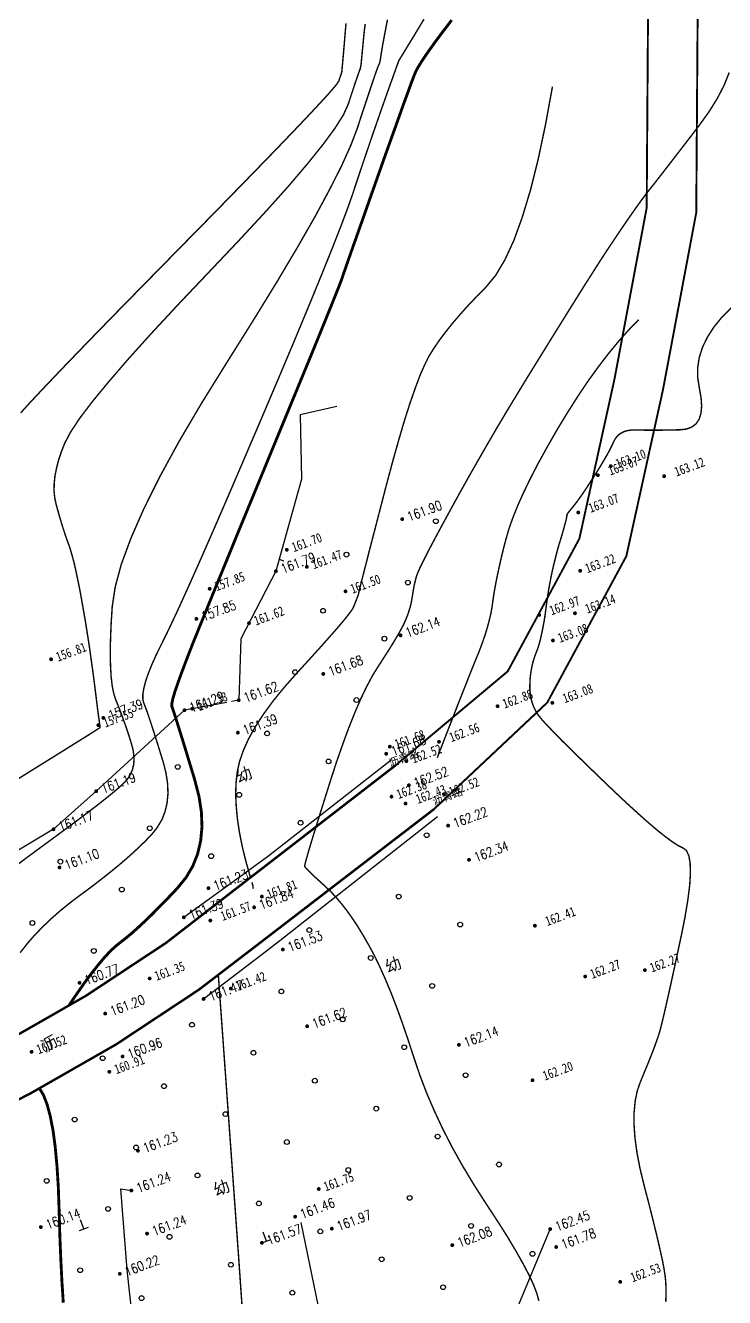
# Model space of a CAD drawing. Header units: millimetres. Extents: x -1471591 to 944464, y -468930 to 547002.
# Drawn here: x 531241 to 604499, y 183835 to 317250 of the extents above; entities that cross this region are included whole.
import ezdxf
from ezdxf.enums import TextEntityAlignment as Align

# ---------------------------------------------------------------- set-up
doc = ezdxf.new("R2010")
doc.units = ezdxf.units.MM
doc.header["$LTSCALE"] = 10
doc.linetypes.add('X3', pattern=[5, 4, -1])
for name, color, linetype in [('DGX', 252, 'Continuous'), ('DLDW', 8, 'Continuous'), ('DLSS', 252, 'Continuous'), ('DMTZ', 252, 'Continuous'), ('GCD', 252, 'Continuous'), ('ZBTZ', 252, 'Continuous')]:
    doc.layers.add(name, color=color, linetype=linetype)
doc.styles.get("Standard").update_dxf_attribs({"font": 'simplex.shx', "width": 0.8, "bigfont": 'hztxt.shx'})
doc.styles.add('宋体', font='', dxfattribs={"height": 1.25, "bigfont": 'hztxt.shx'})
doc.styles.get('宋体').set_extended_font_data('SimSun')
doc.linetypes.add('X33', pattern='A,2,[150,symbolx.shx,S=1,R=0,X=0,Y=1],1e-11', length=2)
doc.linetypes.add('X34', pattern='A,2,[150,symbolx.shx,S=1,R=0,X=0,Y=0],1e-11', length=2)

# ---------------------------------------------------------------- blocks, each defined once
blk = doc.blocks.new('gc170')
at = {"linetype": 'Continuous'}
blk.add_circle((0, 0), 0.5, dxfattribs=at)
blk = doc.blocks.new('GC244')
for p, q in [((0, 0), (2, 0)), ((1, 0), (1, 2))]:
    blk.add_line(p, q)
blk = doc.blocks.new('GC200')
at = {"layer": 'GCD', "const_width": 0.2, "flags": 128}
blk.add_lwpolyline([(-0.1, 0, 1), (0.1, 0, 1)], format="xyb", close=True, dxfattribs=at)
blk = doc.blocks.new('地形')
at = {"color": 0, "linetype": 'Continuous', "const_width": 0.15, "flags": 128}
blk.add_lwpolyline([(157.53, 159.47), (160.18, 160.01), (162.43, 160.46), (164.28, 160.84), (165.72, 161.13), (166.75, 161.34), (167.38, 161.48), (167.6, 161.53), (167.62, 161.54), (167.64, 161.55), (167.66, 161.57), (167.67, 161.59), (167.68, 161.61), (167.69, 161.64), (167.69, 161.66), (167.7, 161.69), (167.72, 161.79), (167.77, 162.01), (167.85, 162.37), (167.96, 162.85), (168.1, 163.47), (168.28, 164.22), (168.49, 165.09), (168.73, 166.1), (168.98, 167.17), (169.22, 168.25), (169.46, 169.32), (169.69, 170.39), (169.91, 171.47), (170.13, 172.54), (170.33, 173.62), (170.53, 174.69), (170.72, 175.73), (170.87, 176.68), (171.01, 177.56), (171.12, 178.35), (171.2, 179.06), (171.26, 179.68), (171.3, 180.23), (171.31, 180.7), (171.31, 181.14), (171.32, 181.61), (171.34, 182.11), (171.36, 182.64), (171.4, 183.2), (171.44, 183.8), (171.49, 184.42), (171.55, 185.08), (171.65, 185.76), (171.83, 186.44), (172.1, 187.14), (172.45, 187.86), (172.89, 188.58), (173.4, 189.31), (174, 190.06), (174.69, 190.82), (175.64, 191.66), (177.04, 192.68), (178.91, 193.86), (181.23, 195.2), (184, 196.72), (187.23, 198.4), (190.92, 200.25), (195.06, 202.27), (199.19, 204.29), (202.85, 206.13), (206.04, 207.8), (208.75, 209.31), (210.99, 210.64), (212.76, 211.8), (214.06, 212.79), (214.89, 213.62), (215.44, 214.31), (215.93, 214.91), (216.34, 215.43), (216.69, 215.85), (216.97, 216.19), (217.18, 216.44), (217.32, 216.61), (217.39, 216.68), (217.44, 216.74), (217.51, 216.87), (217.62, 217.05), (217.75, 217.3), (217.9, 217.61), (218.08, 217.98), (218.29, 218.41), (218.53, 218.9), (218.78, 219.42), (219.03, 219.93), (219.28, 220.43), (219.54, 220.91)], dxfattribs=at)
at = {"layer": 'DGX', "color": 252, "linetype": 'Continuous', "flags": 128}
for points, const_width in [([(171.44, 195.37), (172.81, 196.08), (174.78, 197.05), (177.33, 198.29), (180.47, 199.79), (184.21, 201.56), (188.53, 203.58), (193.45, 205.88), (198.34, 208.16), (202.6, 210.17), (206.23, 211.89), (209.22, 213.33), (211.58, 214.49), (213.3, 215.36), (214.39, 215.96), (214.85, 216.27), (214.98, 216.44), (215.09, 216.58), (215.19, 216.7), (215.27, 216.8), (215.34, 216.88), (215.39, 216.94), (215.42, 216.98), (215.44, 217), (215.48, 217.07), (215.57, 217.25), (215.71, 217.55), (215.91, 217.96), (216.17, 218.5), (216.48, 219.15), (216.84, 219.91), (217.26, 220.8), (217.68, 221.69)], 0.15), ([(153.72, 150.87), (155.59, 151.43), (157.67, 152.02), (159.74, 152.61), (161.6, 153.14), (163.24, 153.62), (164.66, 154.06), (165.87, 154.45), (166.86, 154.79), (167.63, 155.08), (168.19, 155.33), (168.61, 155.58), (168.98, 155.88), (169.3, 156.23), (169.57, 156.63), (169.79, 157.09), (169.96, 157.6), (170.08, 158.16), (170.14, 158.77), (170.18, 159.41), (170.21, 160.04), (170.23, 160.66), (170.24, 161.28), (170.25, 161.9), (170.25, 162.5), (170.24, 163.1), (170.22, 163.7), (170.25, 164.36), (170.38, 165.17), (170.61, 166.12), (170.95, 167.21), (171.38, 168.44), (171.92, 169.81), (172.56, 171.33), (173.3, 172.98), (174.32, 174.81), (175.76, 176.82), (177.65, 179.01), (179.97, 181.4), (182.73, 183.98), (185.92, 186.74), (189.56, 189.69), (193.63, 192.83), (197.71, 195.95), (201.39, 198.82), (204.66, 201.45), (207.53, 203.83), (209.98, 205.98), (212.04, 207.88), (213.68, 209.54), (214.93, 210.96), (215.9, 212.18), (216.76, 213.24), (217.49, 214.15), (218.1, 214.9), (218.59, 215.5), (218.96, 215.94), (219.21, 216.23), (219.33, 216.36), (219.4, 216.42), (219.46, 216.49), (219.52, 216.56), (219.58, 216.63), (219.63, 216.72), (219.69, 216.8), (219.74, 216.9), (219.79, 217), (219.87, 217.15), (220, 217.38), (220.18, 217.69), (220.41, 218.09), (220.7, 218.57), (221.04, 219.14), (221.43, 219.78), (221.88, 220.52)], 0.15), ([(225.49, 219.23), (224.45, 218.41), (223.57, 217.71), (222.84, 217.14), (222.27, 216.69), (221.86, 216.37), (221.6, 216.17), (221.5, 216.09), (221.43, 216.01), (221.27, 215.82), (221.01, 215.52), (220.66, 215.1), (220.21, 214.57), (219.66, 213.92), (219.02, 213.16), (218.28, 212.28), (217.5, 211.34), (216.72, 210.4), (215.94, 209.46), (215.17, 208.51), (214.39, 207.56), (213.62, 206.61), (212.85, 205.66), (212.08, 204.7), (211.14, 203.57), (209.86, 202.1), (208.23, 200.28), (206.26, 198.12), (203.95, 195.62), (201.29, 192.77), (198.29, 189.59), (194.94, 186.06), (191.57, 182.53), (188.53, 179.35), (185.79, 176.51), (183.37, 174.02), (181.26, 171.88), (179.47, 170.09), (177.99, 168.65), (176.83, 167.55), (175.88, 166.66), (175.07, 165.84), (174.38, 165.08), (173.82, 164.4), (173.39, 163.78), (173.08, 163.24), (172.9, 162.76), (172.85, 162.35), (172.86, 161.92), (172.86, 161.38), (172.84, 160.73), (172.81, 159.97), (172.77, 159.11), (172.72, 158.13), (172.66, 157.05), (172.59, 155.85), (172.46, 154.66), (172.23, 153.56), (171.9, 152.57), (171.47, 151.68), (170.94, 150.89), (170.32, 150.2), (169.59, 149.62), (168.77, 149.13), (167.86, 148.7), (166.89, 148.28), (165.86, 147.86), (164.76, 147.45), (163.6, 147.05), (162.37, 146.65), (161.08, 146.25), (159.72, 145.86), (158.36, 145.46), (157.07, 145.03), (155.84, 144.56), (154.67, 144.06), (153.56, 143.53), (152.52, 142.96), (151.54, 142.36)], 0.15), ([(228.17, 218.12), (226.93, 217.34), (225.84, 216.64), (224.9, 216.01), (224.12, 215.47), (223.5, 215.01), (223.02, 214.63), (222.7, 214.33), (222.37, 213.97), (221.86, 213.39), (221.19, 212.6), (220.33, 211.6), (219.31, 210.39), (218.11, 208.97), (216.73, 207.34), (215.18, 205.49), (213.64, 203.65), (212.28, 202.02), (211.1, 200.61), (210.1, 199.42), (209.29, 198.45), (208.66, 197.69), (208.21, 197.15), (207.95, 196.82), (207.63, 196.45), (207.01, 195.76), (206.09, 194.75), (204.88, 193.43), (203.37, 191.79), (201.56, 189.83), (199.45, 187.56), (197.04, 184.97), (194.56, 182.3), (192.22, 179.78), (190.02, 177.41), (187.96, 175.19), (186.05, 173.12), (184.27, 171.2), (182.64, 169.43), (181.15, 167.81), (179.81, 166.35), (178.66, 165.06), (177.69, 163.95), (176.89, 163.01), (176.27, 162.25), (175.83, 161.66), (175.57, 161.24), (175.48, 160.99), (175.48, 160.73), (175.46, 160.25), (175.43, 159.56), (175.38, 158.66), (175.32, 157.55), (175.24, 156.22), (175.14, 154.68), (175.03, 152.93), (174.84, 151.15), (174.5, 149.52), (174.01, 148.04), (173.37, 146.72), (172.59, 145.55), (171.66, 144.52), (170.58, 143.65), (169.35, 142.93), (168.1, 142.32), (166.93, 141.77), (165.85, 141.27), (164.86, 140.84), (163.96, 140.47), (163.14, 140.15), (162.41, 139.9), (161.77, 139.7), (161.14, 139.49), (160.42, 139.19), (159.62, 138.79), (158.74, 138.29), (157.78, 137.71), (156.73, 137.03), (155.6, 136.25), (154.39, 135.39)], 0.3), ([(253.48, 202.77), (252.51, 201.71), (251.37, 200.68), (250.06, 199.67), (248.58, 198.68), (247.1, 197.75), (245.78, 196.93), (244.62, 196.21), (243.62, 195.59), (242.78, 195.07), (242.1, 194.65), (241.58, 194.34), (241.23, 194.13), (240.93, 193.95), (240.59, 193.73), (240.2, 193.48), (239.77, 193.19), (239.29, 192.87), (238.77, 192.51), (238.2, 192.12), (237.59, 191.69), (236.94, 191.23), (236.26, 190.74), (235.55, 190.23), (234.8, 189.69), (234.03, 189.12), (233.23, 188.52), (232.4, 187.89), (231.53, 187.24), (230.62, 186.54), (229.63, 185.78), (228.56, 184.96), (227.42, 184.08), (226.2, 183.14), (224.91, 182.14), (223.54, 181.08), (222.1, 179.96), (220.63, 178.8), (219.16, 177.64), (217.7, 176.47), (216.26, 175.29), (214.82, 174.1), (213.39, 172.91), (211.97, 171.71), (210.56, 170.5), (209.23, 169.35), (208.06, 168.33), (207.04, 167.43), (206.18, 166.66), (205.48, 166.01), (204.93, 165.49), (204.54, 165.09), (204.3, 164.82), (204.15, 164.61), (204, 164.39), (203.85, 164.17), (203.7, 163.95), (203.56, 163.71), (203.42, 163.48), (203.28, 163.23), (203.14, 162.98), (203, 162.73), (202.85, 162.48), (202.68, 162.22), (202.5, 161.96), (202.3, 161.7), (202.09, 161.43), (201.86, 161.17), (201.61, 160.9), (201.33, 160.61), (200.96, 160.27), (200.52, 159.89), (200.01, 159.47), (199.42, 159), (198.75, 158.49), (198.01, 157.93), (197.2, 157.33), (196.31, 156.64), (195.36, 155.8), (194.33, 154.82), (193.25, 153.69), (192.09, 152.42), (190.87, 151), (189.58, 149.45), (188.22, 147.74), (186.92, 146.07), (185.79, 144.62), (184.83, 143.38), (184.05, 142.36), (183.44, 141.55), (183, 140.95), (182.73, 140.57), (182.64, 140.4), (182.66, 140.31), (182.72, 140.14), (182.82, 139.9), (182.97, 139.58), (183.15, 139.19), (183.38, 138.73), (183.66, 138.19), (183.97, 137.58), (184.3, 136.9), (184.6, 136.16), (184.89, 135.35), (185.16, 134.48), (185.41, 133.54), (185.64, 132.54), (185.84, 131.48), (186.03, 130.34), (186.2, 129.13), (186.32, 127.81), (186.41, 126.39), (186.47, 124.86), (186.49, 123.23), (186.47, 121.5), (186.42, 119.66), (186.34, 117.72), (186.27, 115.71), (186.28, 113.67), (186.38, 111.59), (186.55, 109.48), (186.8, 107.34), (187.13, 105.17), (187.54, 102.96), (188.02, 100.72), (188.51, 98.56), (188.92, 96.61), (189.24, 94.85), (189.48, 93.3), (189.65, 91.95), (189.73, 90.8), (189.73, 89.86), (189.65, 89.11)], 0.15), ([(176.91, 141.29), (177.05, 142.99), (177.24, 144.6), (177.48, 146.1), (177.78, 147.51), (178.13, 148.81), (178.52, 150.01), (178.97, 151.11), (179.48, 152.12), (180.09, 153.07), (180.86, 154.01), (181.8, 154.96), (182.91, 155.91), (184.18, 156.85), (185.62, 157.8), (187.23, 158.74), (189, 159.68), (190.74, 160.57), (192.27, 161.36), (193.59, 162.06), (194.69, 162.65), (195.58, 163.15), (196.25, 163.56), (196.72, 163.86), (196.96, 164.07), (197.1, 164.22), (197.22, 164.35), (197.33, 164.48), (197.43, 164.59), (197.52, 164.69), (197.6, 164.77), (197.66, 164.85), (197.72, 164.91), (197.77, 164.96), (197.81, 165.02), (197.86, 165.07), (197.9, 165.12), (197.93, 165.17), (197.97, 165.22), (198, 165.27), (198.03, 165.33), (198.15, 165.52), (198.47, 165.98), (198.99, 166.73), (199.71, 167.76), (200.62, 169.07), (201.73, 170.65), (203.04, 172.52), (204.54, 174.66), (206.09, 176.84), (207.52, 178.79), (208.83, 180.54), (210.03, 182.06), (211.12, 183.37), (212.08, 184.47), (212.94, 185.34), (213.67, 186.01), (214.39, 186.56), (215.19, 187.12), (216.08, 187.69), (217.04, 188.27), (218.09, 188.85), (219.21, 189.44), (220.42, 190.03), (221.71, 190.63), (223.1, 191.43), (224.58, 192.62), (226.17, 194.19), (227.85, 196.16), (229.64, 198.51), (231.53, 201.25), (233.52, 204.38), (235.62, 207.89)], 0.15), ([(245.06, 179.61), (243.76, 179.01), (242.61, 178.33), (241.62, 177.59), (240.78, 176.79), (240.09, 175.92), (239.56, 174.98), (239.18, 173.97), (238.96, 172.9), (238.77, 171.88), (238.52, 171.03), (238.19, 170.35), (237.8, 169.84), (237.33, 169.5), (236.79, 169.33), (236.18, 169.33), (235.5, 169.5), (234.8, 169.75), (234.15, 169.98), (233.53, 170.2), (232.96, 170.41), (232.43, 170.61), (231.94, 170.8), (231.49, 170.97), (231.09, 171.13), (230.71, 171.26), (230.35, 171.34), (230.01, 171.37), (229.68, 171.34), (229.37, 171.27), (229.08, 171.14), (228.81, 170.97), (228.56, 170.74), (228.29, 170.47), (227.98, 170.19), (227.64, 169.88), (227.25, 169.55), (226.83, 169.21), (226.37, 168.84), (225.87, 168.45), (225.33, 168.04), (224.78, 167.64), (224.29, 167.27), (223.83, 166.94), (223.41, 166.65), (223.03, 166.39), (222.7, 166.17), (222.4, 165.99), (222.15, 165.84), (221.93, 165.71), (221.74, 165.6), (221.58, 165.51), (221.46, 165.43), (221.36, 165.36), (221.3, 165.3), (221.27, 165.26), (221.26, 165.23), (221.25, 165.17), (221.17, 165.04), (221.03, 164.83), (220.83, 164.54), (220.57, 164.18), (220.25, 163.74), (219.87, 163.23), (219.42, 162.65), (218.95, 162.01), (218.5, 161.36), (218.05, 160.7), (217.61, 160.02), (217.18, 159.32), (216.75, 158.6), (216.34, 157.87), (215.94, 157.13), (215.55, 156.4), (215.18, 155.73), (214.81, 155.12), (214.46, 154.56), (214.13, 154.05), (213.81, 153.6), (213.5, 153.21), (213.21, 152.88), (212.93, 152.56), (212.66, 152.22), (212.41, 151.87), (212.18, 151.5), (211.95, 151.11), (211.74, 150.71), (211.55, 150.29), (211.37, 149.85), (211.21, 149.4), (211.1, 148.96), (211.02, 148.52), (210.98, 148.09), (210.98, 147.67), (211.02, 147.24), (211.09, 146.82), (211.21, 146.41), (211.39, 145.9), (211.68, 145.21), (212.06, 144.33), (212.53, 143.26), (213.11, 142.01), (213.79, 140.56), (214.56, 138.93), (215.43, 137.11), (216.31, 135.3), (217.12, 133.7), (217.86, 132.29), (218.52, 131.09), (219.12, 130.09), (219.63, 129.3), (220.08, 128.7), (220.45, 128.31), (220.69, 127.93), (220.74, 127.34), (220.59, 126.56), (220.26, 125.58), (219.74, 124.41), (219.02, 123.04), (218.12, 121.47), (217.02, 119.7), (215.89, 117.93), (214.88, 116.36), (213.99, 114.98), (213.21, 113.79), (212.56, 112.8), (212.03, 112.01), (211.61, 111.4), (211.32, 111), (211.05, 110.66), (210.73, 110.28), (210.36, 109.84), (209.93, 109.35), (209.45, 108.82), (208.91, 108.23), (208.32, 107.6), (207.68, 106.91), (207.03, 106.13), (206.45, 105.2), (205.93, 104.13), (205.47, 102.92), (205.07, 101.56), (204.73, 100.05), (204.45, 98.41), (204.23, 96.62), (204.05, 94.84), (203.87, 93.22), (203.7, 91.77), (203.54, 90.49), (203.39, 89.37), (203.25, 88.41), (203.11, 87.62), (202.98, 87), (202.84, 86.43), (202.64, 85.81), (202.39, 85.13), (202.09, 84.39)], 0.15), ([(199.65, 146.2), (201, 147.72), (202.24, 149.11), (203.37, 150.38), (204.4, 151.52), (205.33, 152.55), (206.14, 153.45), (206.85, 154.23), (207.46, 154.88), (207.99, 155.47), (208.49, 156.06), (208.96, 156.64), (209.4, 157.22), (209.8, 157.79), (210.18, 158.35), (210.52, 158.91), (210.82, 159.47), (211.13, 160.04), (211.49, 160.66), (211.88, 161.31), (212.31, 162), (212.78, 162.73), (213.29, 163.51), (213.84, 164.32), (214.44, 165.17), (215.11, 166.07), (215.92, 167.03), (216.85, 168.05), (217.91, 169.12), (219.1, 170.25), (220.41, 171.44), (221.86, 172.68), (223.43, 173.99), (225.05, 175.27), (226.64, 176.47), (228.19, 177.59), (229.72, 178.61), (231.21, 179.55), (232.68, 180.4), (234.11, 181.16), (235.51, 181.83)], 0.15), ([(176.73, 140.1), (176.76, 140.12), (176.78, 140.16), (176.8, 140.22), (176.82, 140.29), (176.84, 140.38), (176.85, 140.5), (176.87, 140.62), (176.88, 140.77)], 0.15), ([(170.18, 132.92), (161.7, 104.11), (154.28, 79.13)], 0.15), ([(148.45, 128.34), (148.6, 127.51), (148.61, 126.47), (148.49, 125.21), (148.24, 123.72), (147.85, 122.02), (147.33, 120.1), (146.68, 117.96), (145.89, 115.6), (145.06, 113.18), (144.29, 110.83), (143.57, 108.57), (142.91, 106.39)], 0.3)]:
    blk.add_lwpolyline(points, dxfattribs=dict(at, const_width=const_width))
at = {"layer": 'DLSS', "linetype": 'X3', "lineweight": 20, "const_width": 0.2, "elevation": 297.4, "flags": 128}
for points in [[(274.93, 270.4), (252.53, 224.24), (240.41, 192.52), (230.93, 176.84), (221.64, 162.49), (209.73, 152.09), (195.3, 146.99)], [(279.61, 268.13), (257.31, 222.18), (245.1, 190.23), (235.34, 174.08), (225.61, 159.05), (212.46, 147.57), (197.42, 141.26)]]:
    blk.add_lwpolyline(points, dxfattribs=at)
at = {"layer": 'DLSS', "linetype": 'Continuous', "lineweight": 25, "const_width": 0.25, "elevation": 152.25, "flags": 128}
for points in [[(177, 141.32), (195.3, 146.99)], [(175.5, 134.54), (197.42, 141.26)]]:
    blk.add_lwpolyline(points, dxfattribs=at)
at = {"layer": 'DLSS', "linetype": 'Continuous', "const_width": 0.125, "elevation": 152.25, "flags": 128}
for points in [[(177, 141.32), (195.3, 146.99)], [(175.5, 134.54), (197.42, 141.26)]]:
    blk.add_lwpolyline(points, dxfattribs=at)
at = {"layer": 'DLSS', "linetype": 'Continuous', "lineweight": 25, "const_width": 0.25, "flags": 128}
for points in [[(105.51, 119.5), (110.78, 124.83), (117.38, 129.19), (125.7, 131.79), (137.01, 132.96), (146.58, 134.11), (156.43, 135.72), (166.19, 137.96), (177, 141.32)], [(110.58, 116.1), (114.61, 120.17), (119.98, 123.72), (126.91, 125.89), (137.67, 127), (147.42, 128.17), (157.59, 129.83), (167.74, 132.17), (175.5, 134.54)]]:
    blk.add_lwpolyline(points, dxfattribs=at)
at = {"layer": 'DLSS', "linetype": 'Continuous', "const_width": 0.125, "flags": 128}
for points in [[(105.51, 119.5), (110.78, 124.83), (117.38, 129.19), (125.7, 131.79), (137.01, 132.96), (146.58, 134.11), (156.43, 135.72), (166.19, 137.96), (177, 141.32)], [(110.58, 116.1), (114.61, 120.17), (119.98, 123.72), (126.91, 125.89), (137.67, 127), (147.42, 128.17), (157.59, 129.83), (167.74, 132.17), (175.5, 134.54)]]:
    blk.add_lwpolyline(points, dxfattribs=at)
at = {"layer": 'DMTZ', "linetype": 'Continuous'}
blk.add_line((191.82, 171.12, 152.25), (191.44, 171.45, 152.25), dxfattribs=at)
at = {"layer": 'DMTZ', "linetype": 'X34', "elevation": 152.25, "flags": 128}
for points in [[(202.71, 184.39), (198.81, 184.92), (196.55, 178.54), (190.67, 170.45), (184.75, 165.09), (182.27, 159.14), (181.51, 159.28)], [(181.01, 159.36), (176.59, 160.15), (164.94, 155.43), (159.36, 153.26), (150.79, 151.71), (136, 149.55), (124.34, 146.86), (117.61, 143.18), (111.57, 141.95), (106.46, 140.12), (102.72, 135.58)], [(175.23, 133.33), (177.48, 134.02), (197.5, 140.42)], [(167.85, 131.08), (175.23, 133.33)]]:
    blk.add_lwpolyline(points, dxfattribs=at)
at = {"layer": 'DMTZ', "linetype": 'Continuous', "lineweight": 13, "elevation": 152.25, "flags": 128}
blk.add_lwpolyline([(191.82, 171.12), (191.44, 171.45)], dxfattribs=at)
at = {"layer": 'DMTZ', "linetype": 'X33', "elevation": 152.25, "flags": 128}
for points in [[(177.18, 142.13), (179.51, 142.77), (195.04, 147.7)], [(168.91, 139.83), (177.18, 142.13)]]:
    blk.add_lwpolyline(points, dxfattribs=at)
at = {"layer": 'DMTZ', "linetype": 'X33', "flags": 128}
for points in [[(128.76, 33.08), (125.75, 34.61), (125.99, 36.29), (138.04, 64.85), (145.56, 88.3), (150.4, 107.27), (152.74, 115.49), (153.72, 114.92)], [(161.08, 67.3), (165.91, 84.36), (169.22, 105.53)]]:
    blk.add_lwpolyline(points, dxfattribs=at)
at = {"layer": 'DMTZ', "linetype": 'X34', "flags": 128}
blk.add_lwpolyline([(159.88, 62.97), (165.44, 67.67), (176.17, 77.32), (193.41, 95.75)], dxfattribs=at)
at = {"layer": 'DLDW', "linetype": 'Continuous', "xscale": 0.5, "yscale": 0.5, "zscale": 0.5}
for p in [(147.16, 112.9, 152.25), (164.61, 104.99, 152.25)]:
    blk.add_blockref('GC244', p, dxfattribs=at)
at = {"layer": 'GCD', "linetype": 'Continuous'}
ref = blk.add_blockref('GC200', (192.52, 172.15, 313.95), dxfattribs=at)
ref.add_attrib('height', '161.70', dxfattribs={"linetype": 'Continuous', "height": 1, "style": '宋体', "width": 0.8}).set_placement((193.12, 172.15, 313.95), align=Align.MIDDLE_LEFT)
ref = blk.add_blockref('GC200', (183.52, 171.15, 310.1), dxfattribs=at)
ref.add_attrib('height', '157.85', dxfattribs={"linetype": 'Continuous', "height": 1, "style": '宋体', "width": 0.8}).set_placement((184.12, 171.15, 310.1), align=Align.MIDDLE_LEFT)
at = {"layer": 'GCD'}
ref = blk.add_blockref('GC200', (190.67, 170.45, 314.04), dxfattribs=at)
ref.add_attrib('height', '161.79', dxfattribs={"height": 1, "width": 0.8}).set_placement((191.27, 170.45, 314.04), align=Align.MIDDLE_LEFT)
ref = blk.add_blockref('GC200', (204.98, 170.92, 314.15), dxfattribs=at)
ref.add_attrib('height', '161.90', dxfattribs={"height": 1, "width": 0.8}).set_placement((205.58, 170.92, 314.15), align=Align.MIDDLE_LEFT)
at = {"layer": 'GCD', "linetype": 'Continuous'}
ref = blk.add_blockref('GC200', (165.36, 170.05, 309.06), dxfattribs=at)
ref.add_attrib('height', '156.81', dxfattribs={"linetype": 'Continuous', "height": 1, "style": '宋体', "width": 0.8}).set_placement((165.96, 170.05, 309.06), align=Align.MIDDLE_LEFT)
ref = blk.add_blockref('GC200', (193.86, 169.74, 313.72), dxfattribs=at)
ref.add_attrib('height', '161.47', dxfattribs={"linetype": 'Continuous', "height": 1, "style": '宋体', "width": 0.8}).set_placement((194.46, 169.74, 313.72), align=Align.MIDDLE_LEFT)
at = {"layer": 'GCD'}
ref = blk.add_blockref('GC200', (181.11, 168.68, 310.1), dxfattribs=at)
ref.add_attrib('height', '157.85', dxfattribs={"height": 1, "width": 0.8}).set_placement((181.71, 168.68, 310.1), align=Align.MIDDLE_LEFT)
at = {"layer": 'GCD', "linetype": 'Continuous'}
ref = blk.add_blockref('GC200', (225.8, 168.05, 315.32), dxfattribs=at)
ref.add_attrib('height', '163.07', dxfattribs={"linetype": 'Continuous', "height": 1, "style": '宋体', "width": 0.8}).set_placement((227, 168.05, 315.32), align=Align.MIDDLE_LEFT)
ref = blk.add_blockref('GC200', (227.39, 168.47, 315.35), dxfattribs=at)
ref.add_attrib('height', '163.10', dxfattribs={"linetype": 'Continuous', "height": 1, "style": '宋体', "width": 0.8}).set_placement((227.99, 168.47, 315.35), align=Align.MIDDLE_LEFT)
ref = blk.add_blockref('GC200', (186.11, 166.33, 313.87), dxfattribs=at)
ref.add_attrib('height', '161.62', dxfattribs={"linetype": 'Continuous', "height": 1, "style": '宋体', "width": 0.8}).set_placement((186.71, 166.33, 313.87), align=Align.MIDDLE_LEFT)
ref = blk.add_blockref('GC200', (196.75, 165.91, 313.75), dxfattribs=at)
ref.add_attrib('height', '161.50', dxfattribs={"linetype": 'Continuous', "height": 1, "style": '宋体', "width": 0.8}).set_placement((197.35, 165.91, 313.75), align=Align.MIDDLE_LEFT)
ref = blk.add_blockref('GC200', (222.5, 165.11, 315.32), dxfattribs=at)
ref.add_attrib('height', '163.07', dxfattribs={"linetype": 'Continuous', "height": 1, "style": '宋体', "width": 0.8}).set_placement((223.7, 165.11, 315.32), align=Align.MIDDLE_LEFT)
ref = blk.add_blockref('GC200', (232.26, 165.52, 315.37), dxfattribs=at)
ref.add_attrib('height', '163.12', dxfattribs={"linetype": 'Continuous', "height": 1, "style": '宋体', "width": 0.8}).set_placement((233.46, 165.52, 315.37), align=Align.MIDDLE_LEFT)
at = {"layer": 'GCD'}
ref = blk.add_blockref('GC200', (168.34, 162.37, 309.64), dxfattribs=at)
ref.add_attrib('height', '157.39', dxfattribs={"height": 1, "width": 0.8}).set_placement((168.94, 162.37, 309.64), align=Align.MIDDLE_LEFT)
at = {"layer": 'GCD', "linetype": 'Continuous'}
ref = blk.add_blockref('GC200', (167.58, 161.84, 309.8), dxfattribs=at)
ref.add_attrib('height', '157.55', dxfattribs={"linetype": 'Continuous', "height": 1, "style": '宋体', "width": 0.8}).set_placement((168.18, 161.84, 309.8), align=Align.MIDDLE_LEFT)
at = {"layer": 'GCD'}
ref = blk.add_blockref('GC200', (176.59, 160.15, 313.54), dxfattribs=at)
ref.add_attrib('height', '161.29', dxfattribs={"height": 1, "width": 0.8}).set_placement((177.19, 160.15, 313.54), align=Align.MIDDLE_LEFT)
at = {"layer": 'GCD', "linetype": 'Continuous'}
ref = blk.add_blockref('GC200', (177.41, 160.01, 313.58), dxfattribs=at)
ref.add_attrib('height', '161.33', dxfattribs={"linetype": 'Continuous', "height": 1, "style": '宋体', "width": 0.8}).set_placement((178.01, 160.01, 313.58), align=Align.MIDDLE_LEFT)
at = {"layer": 'GCD'}
ref = blk.add_blockref('GC200', (182.27, 159.14, 313.87), dxfattribs=at)
ref.add_attrib('height', '161.62', dxfattribs={"height": 1, "width": 0.8}).set_placement((182.87, 159.14, 313.87), align=Align.MIDDLE_LEFT)
ref = blk.add_blockref('GC200', (191.54, 158.61, 313.93), dxfattribs=at)
ref.add_attrib('height', '161.68', dxfattribs={"height": 1, "width": 0.8}).set_placement((192.14, 158.61, 313.93), align=Align.MIDDLE_LEFT)
ref = blk.add_blockref('GC200', (200.54, 159.57, 314.38), dxfattribs=at)
ref.add_attrib('height', '162.14', dxfattribs={"height": 1, "width": 0.8}).set_placement((201.14, 159.57, 314.38), align=Align.MIDDLE_LEFT)
at = {"layer": 'GCD', "linetype": 'Continuous'}
ref = blk.add_blockref('GC200', (220.55, 159.31, 315.47), dxfattribs=at)
ref.add_attrib('height', '163.22', dxfattribs={"linetype": 'Continuous', "height": 1, "style": '宋体', "width": 0.8}).set_placement((221.15, 159.31, 315.47), align=Align.MIDDLE_LEFT)
at = {"layer": 'GCD'}
ref = blk.add_blockref('GC200', (181, 155.98, 313.64), dxfattribs=at)
ref.add_attrib('height', '161.39', dxfattribs={"height": 1, "width": 0.8}).set_placement((181.6, 155.98, 313.64), align=Align.MIDDLE_LEFT)
at = {"layer": 'GCD', "linetype": 'Continuous'}
ref = blk.add_blockref('GC200', (214.9, 156.48, 315.22), dxfattribs=at)
ref.add_attrib('height', '162.97', dxfattribs={"linetype": 'Continuous', "height": 1, "style": '宋体', "width": 0.8}).set_placement((216.1, 156.48, 315.22), align=Align.MIDDLE_LEFT)
at = {"layer": 'GCD'}
ref = blk.add_blockref('GC200', (164.94, 155.43, 313.44), dxfattribs=at)
ref.add_attrib('height', '161.19', dxfattribs={"height": 1, "width": 0.8}).set_placement((165.54, 155.43, 313.44), align=Align.MIDDLE_LEFT)
at = {"layer": 'GCD', "linetype": 'Continuous'}
ref = blk.add_blockref('GC200', (218.47, 155.33, 315.39), dxfattribs=at)
ref.add_attrib('height', '163.14', dxfattribs={"linetype": 'Continuous', "height": 1, "style": '宋体', "width": 0.8}).set_placement((219.67, 155.33, 315.39), align=Align.MIDDLE_LEFT)
at = {"layer": 'GCD'}
ref = blk.add_blockref('GC200', (159.36, 153.26, 313.42), dxfattribs=at)
ref.add_attrib('height', '161.17', dxfattribs={"height": 1, "width": 0.8}).set_placement((159.96, 153.26, 313.42), align=Align.MIDDLE_LEFT)
at = {"layer": 'GCD', "linetype": 'Continuous'}
ref = blk.add_blockref('GC200', (215.31, 153.47, 315.33), dxfattribs=at)
ref.add_attrib('height', '163.08', dxfattribs={"linetype": 'Continuous', "height": 1, "style": '宋体', "width": 0.8}).set_placement((215.91, 153.47, 315.33), align=Align.MIDDLE_LEFT)
at = {"layer": 'GCD'}
ref = blk.add_blockref('GC200', (158.54, 149.29, 313.35), dxfattribs=at)
ref.add_attrib('height', '161.10', dxfattribs={"height": 1, "width": 0.8}).set_placement((159.14, 149.29, 313.35), align=Align.MIDDLE_LEFT)
at = {"layer": 'GCD', "linetype": 'Continuous'}
ref = blk.add_blockref('GC200', (195.4, 149.03, 313.93), dxfattribs=at)
ref.add_attrib('height', '161.68', dxfattribs={"linetype": 'Continuous', "height": 1, "style": '宋体', "width": 0.8}).set_placement((196, 149.03, 313.93), align=Align.MIDDLE_LEFT)
ref = blk.add_blockref('GC200', (207.46, 149.04, 315.13), dxfattribs=at)
ref.add_attrib('height', '162.88', dxfattribs={"linetype": 'Continuous', "height": 1, "style": '宋体', "width": 0.8}).set_placement((208.06, 149.04, 315.13), align=Align.MIDDLE_LEFT)
at = {"layer": 'GCD'}
ref = blk.add_blockref('GC200', (194.78, 148.46, 313.93), dxfattribs=at)
ref.add_attrib('height', '161.68', dxfattribs={"height": 1, "width": 0.8}).set_placement((195.38, 148.46, 313.93), align=Align.MIDDLE_LEFT)
at = {"layer": 'GCD', "linetype": 'Continuous'}
ref = blk.add_blockref('GC200', (200.4, 147.7, 314.81), dxfattribs=at)
ref.add_attrib('height', '162.56', dxfattribs={"linetype": 'Continuous', "height": 1, "style": '宋体', "width": 0.8}).set_placement((201.6, 147.7, 314.81), align=Align.MIDDLE_LEFT)
ref = blk.add_blockref('GC200', (196.49, 147, 314.77), dxfattribs=at)
ref.add_attrib('height', '162.52', dxfattribs={"linetype": 'Continuous', "height": 1, "style": '宋体', "width": 0.8}).set_placement((197.09, 147, 314.77), align=Align.MIDDLE_LEFT)
ref = blk.add_blockref('GC200', (212.96, 147.36, 315.33), dxfattribs=at)
ref.add_attrib('height', '163.08', dxfattribs={"linetype": 'Continuous', "height": 1, "style": '宋体', "width": 0.8}).set_placement((214.16, 147.36, 315.33), align=Align.MIDDLE_LEFT)
ref = blk.add_blockref('GC200', (193.73, 144.05, 314.63), dxfattribs=at)
ref.add_attrib('height', '162.38', dxfattribs={"linetype": 'Continuous', "height": 1, "style": '宋体', "width": 0.8}).set_placement((194.33, 144.05, 314.63), align=Align.MIDDLE_LEFT)
at = {"layer": 'GCD'}
ref = blk.add_blockref('GC200', (195.84, 144.54, 314.77), dxfattribs=at)
ref.add_attrib('height', '162.52', dxfattribs={"height": 1, "width": 0.8}).set_placement((196.44, 144.54, 314.77), align=Align.MIDDLE_LEFT)
at = {"layer": 'GCD', "linetype": 'Continuous'}
ref = blk.add_blockref('GC200', (194.85, 142.86, 314.68), dxfattribs=at)
ref.add_attrib('height', '162.43', dxfattribs={"linetype": 'Continuous', "height": 1, "style": '宋体', "width": 0.8}).set_placement((196.05, 142.86, 314.68), align=Align.MIDDLE_LEFT)
ref = blk.add_blockref('GC200', (198.97, 142.38, 314.77), dxfattribs=at)
ref.add_attrib('height', '162.52', dxfattribs={"linetype": 'Continuous', "height": 1, "style": '宋体', "width": 0.8}).set_placement((199.57, 142.38, 314.77), align=Align.MIDDLE_LEFT)
at = {"layer": 'GCD'}
ref = blk.add_blockref('GC200', (172.39, 141.78, 313.48), dxfattribs=at)
ref.add_attrib('height', '161.23', dxfattribs={"height": 1, "width": 0.8}).set_placement((172.99, 141.78, 313.48), align=Align.MIDDLE_LEFT)
ref = blk.add_blockref('GC200', (168.91, 139.83, 313.64), dxfattribs=at)
ref.add_attrib('height', '161.39', dxfattribs={"height": 1, "width": 0.8}).set_placement((169.51, 139.83, 313.64), align=Align.MIDDLE_LEFT)
at = {"layer": 'GCD', "linetype": 'Continuous'}
ref = blk.add_blockref('GC200', (171.39, 138.54, 313.82), dxfattribs=at)
ref.add_attrib('height', '161.57', dxfattribs={"linetype": 'Continuous', "height": 1, "style": '宋体', "width": 0.8}).set_placement((172.59, 138.54, 313.82), align=Align.MIDDLE_LEFT)
ref = blk.add_blockref('GC200', (177.33, 139, 314.06), dxfattribs=at)
ref.add_attrib('height', '161.81', dxfattribs={"linetype": 'Continuous', "height": 1, "style": '宋体', "width": 0.8}).set_placement((177.93, 139, 314.06), align=Align.MIDDLE_LEFT)
at = {"layer": 'GCD'}
ref = blk.add_blockref('GC200', (198.21, 139.13, 314.47), dxfattribs=at)
ref.add_attrib('height', '162.22', dxfattribs={"height": 1, "width": 0.8}).set_placement((198.81, 139.13, 314.47), align=Align.MIDDLE_LEFT)
ref = blk.add_blockref('GC200', (156.27, 137.23, 313.02), dxfattribs=at)
ref.add_attrib('height', '160.77', dxfattribs={"height": 1, "width": 0.8}).set_placement((156.87, 137.23, 313.02), align=Align.MIDDLE_LEFT)
ref = blk.add_blockref('GC200', (176.17, 138.23, 314.09), dxfattribs=at)
ref.add_attrib('height', '161.84', dxfattribs={"height": 1, "width": 0.8}).set_placement((176.77, 138.23, 314.09), align=Align.MIDDLE_LEFT)
at = {"layer": 'GCD', "linetype": 'Continuous'}
ref = blk.add_blockref('GC200', (163.31, 135.08, 313.6), dxfattribs=at)
ref.add_attrib('height', '161.35', dxfattribs={"linetype": 'Continuous', "height": 1, "style": '宋体', "width": 0.8}).set_placement((163.91, 135.08, 313.6), align=Align.MIDDLE_LEFT)
at = {"layer": 'GCD'}
ref = blk.add_blockref('GC200', (199.01, 135.01, 314.59), dxfattribs=at)
ref.add_attrib('height', '162.34', dxfattribs={"height": 1, "width": 0.8}).set_placement((199.61, 135.01, 314.59), align=Align.MIDDLE_LEFT)
ref = blk.add_blockref('GC200', (157.65, 133.26, 313.45), dxfattribs=at)
ref.add_attrib('height', '161.20', dxfattribs={"height": 1, "width": 0.8}).set_placement((158.25, 133.26, 313.45), align=Align.MIDDLE_LEFT)
ref = blk.add_blockref('GC200', (177.44, 133.03, 313.78), dxfattribs=at)
ref.add_attrib('height', '161.53', dxfattribs={"height": 1, "width": 0.8}).set_placement((178.04, 133.03, 313.78), align=Align.MIDDLE_LEFT)
at = {"layer": 'GCD', "linetype": 'Continuous'}
ref = blk.add_blockref('GC200', (149.02, 132.21, 312.77), dxfattribs=at)
ref.add_attrib('height', '160.52', dxfattribs={"linetype": 'Continuous', "height": 1, "style": '宋体', "width": 0.8}).set_placement((149.62, 132.21, 312.77), align=Align.MIDDLE_LEFT)
at = {"layer": 'GCD'}
ref = blk.add_blockref('GC200', (167.85, 131.08, 313.72), dxfattribs=at)
ref.add_attrib('height', '161.47', dxfattribs={"height": 1, "width": 0.8}).set_placement((168.45, 131.08, 313.72), align=Align.MIDDLE_LEFT)
at = {"layer": 'GCD', "linetype": 'Continuous'}
ref = blk.add_blockref('GC200', (170.9, 131.11, 313.67), dxfattribs=at)
ref.add_attrib('height', '161.42', dxfattribs={"linetype": 'Continuous', "height": 1, "style": '宋体', "width": 0.8}).set_placement((171.5, 131.11, 313.67), align=Align.MIDDLE_LEFT)
at = {"layer": 'GCD'}
ref = blk.add_blockref('GC200', (157.78, 128.41, 313.21), dxfattribs=at)
ref.add_attrib('height', '160.96', dxfattribs={"height": 1, "width": 0.8}).set_placement((158.38, 128.41, 313.21), align=Align.MIDDLE_LEFT)
at = {"layer": 'GCD', "linetype": 'Continuous'}
ref = blk.add_blockref('GC200', (155.92, 127.39, 313.16), dxfattribs=at)
ref.add_attrib('height', '160.91', dxfattribs={"linetype": 'Continuous', "height": 1, "style": '宋体', "width": 0.8}).set_placement((156.52, 127.39, 313.16), align=Align.MIDDLE_LEFT)
ref = blk.add_blockref('GC200', (203.06, 126.11, 314.66), dxfattribs=at)
ref.add_attrib('height', '162.41', dxfattribs={"linetype": 'Continuous', "height": 1, "style": '宋体', "width": 0.8}).set_placement((204.26, 126.11, 314.66), align=Align.MIDDLE_LEFT)
at = {"layer": 'GCD'}
ref = blk.add_blockref('GC200', (177.01, 124.6, 313.87), dxfattribs=at)
ref.add_attrib('height', '161.62', dxfattribs={"height": 1, "width": 0.8}).set_placement((177.61, 124.6, 313.87), align=Align.MIDDLE_LEFT)
ref = blk.add_blockref('GC200', (155.83, 118.59, 313.48), dxfattribs=at)
ref.add_attrib('height', '161.23', dxfattribs={"height": 1, "width": 0.8}).set_placement((156.43, 118.59, 313.48), align=Align.MIDDLE_LEFT)
at = {"layer": 'GCD', "linetype": 'Continuous'}
ref = blk.add_blockref('GC200', (206.13, 119.28, 314.52), dxfattribs=at)
ref.add_attrib('height', '162.27', dxfattribs={"linetype": 'Continuous', "height": 1, "style": '宋体', "width": 0.8}).set_placement((206.73, 119.28, 314.52), align=Align.MIDDLE_LEFT)
at = {"layer": 'GCD'}
ref = blk.add_blockref('GC200', (191.22, 117.2, 314.39), dxfattribs=at)
ref.add_attrib('height', '162.14', dxfattribs={"height": 1, "width": 0.8}).set_placement((191.82, 117.2, 314.39), align=Align.MIDDLE_LEFT)
at = {"layer": 'GCD', "linetype": 'Continuous'}
ref = blk.add_blockref('GC200', (212.22, 117.71, 314.52), dxfattribs=at)
ref.add_attrib('height', '162.27', dxfattribs={"linetype": 'Continuous', "height": 1, "style": '宋体', "width": 0.8}).set_placement((212.82, 117.71, 314.52), align=Align.MIDDLE_LEFT)
at = {"layer": 'GCD'}
ref = blk.add_blockref('GC200', (143.49, 114.65, 312.39), dxfattribs=at)
ref.add_attrib('height', '160.14', dxfattribs={"height": 1, "width": 0.8}).set_placement((144.09, 114.65, 312.39), align=Align.MIDDLE_LEFT)
ref = blk.add_blockref('GC200', (153.72, 114.92, 313.49), dxfattribs=at)
ref.add_attrib('height', '161.24', dxfattribs={"height": 1, "width": 0.8}).set_placement((154.32, 114.92, 313.49), align=Align.MIDDLE_LEFT)
at = {"layer": 'GCD', "linetype": 'Continuous'}
ref = blk.add_blockref('GC200', (197.14, 111.02, 314.45), dxfattribs=at)
ref.add_attrib('height', '162.20', dxfattribs={"linetype": 'Continuous', "height": 1, "style": '宋体', "width": 0.8}).set_placement((198.34, 111.02, 314.45), align=Align.MIDDLE_LEFT)
at = {"layer": 'GCD'}
ref = blk.add_blockref('GC200', (153.67, 110.11, 313.49), dxfattribs=at)
ref.add_attrib('height', '161.24', dxfattribs={"height": 1, "width": 0.8}).set_placement((154.27, 110.11, 313.49), align=Align.MIDDLE_LEFT)
at = {"layer": 'GCD', "linetype": 'Continuous'}
ref = blk.add_blockref('GC200', (172.16, 108.19, 314), dxfattribs=at)
ref.add_attrib('height', '161.75', dxfattribs={"linetype": 'Continuous', "height": 1, "style": '宋体', "width": 0.8}).set_placement((172.76, 108.19, 314), align=Align.MIDDLE_LEFT)
at = {"layer": 'GCD'}
ref = blk.add_blockref('GC200', (149.52, 107.16, 312.47), dxfattribs=at)
ref.add_attrib('height', '160.22', dxfattribs={"height": 1, "width": 0.8}).set_placement((150.12, 107.16, 312.47), align=Align.MIDDLE_LEFT)
ref = blk.add_blockref('GC200', (168.83, 106.34, 313.7), dxfattribs=at)
ref.add_attrib('height', '161.46', dxfattribs={"height": 1, "width": 0.8}).set_placement((169.43, 106.34, 313.7), align=Align.MIDDLE_LEFT)
ref = blk.add_blockref('GC200', (164.61, 104.99, 313.82), dxfattribs=at)
ref.add_attrib('height', '161.57', dxfattribs={"height": 1, "width": 0.8}).set_placement((165.21, 104.99, 313.82), align=Align.MIDDLE_LEFT)
ref = blk.add_blockref('GC200', (171.99, 103.81, 314.22), dxfattribs=at)
ref.add_attrib('height', '161.97', dxfattribs={"height": 1, "width": 0.8}).set_placement((172.59, 103.81, 314.22), align=Align.MIDDLE_LEFT)
ref = blk.add_blockref('GC200', (183.21, 97.77, 314.33), dxfattribs=at)
ref.add_attrib('height', '162.08', dxfattribs={"height": 1, "width": 0.8}).set_placement((183.81, 97.77, 314.33), align=Align.MIDDLE_LEFT)
ref = blk.add_blockref('GC200', (193.41, 95.75, 314.7), dxfattribs=at)
ref.add_attrib('height', '162.45', dxfattribs={"height": 1, "width": 0.8}).set_placement((194.01, 95.75, 314.7), align=Align.MIDDLE_LEFT)
ref = blk.add_blockref('GC200', (193.34, 93.77, 314.03), dxfattribs=at)
ref.add_attrib('height', '161.78', dxfattribs={"height": 1, "width": 0.8}).set_placement((193.94, 93.77, 314.03), align=Align.MIDDLE_LEFT)
at = {"layer": 'GCD', "linetype": 'Continuous'}
ref = blk.add_blockref('GC200', (198.34, 87.99, 314.78), dxfattribs=at)
ref.add_attrib('height', '162.53', dxfattribs={"linetype": 'Continuous', "height": 1, "style": '宋体', "width": 0.8}).set_placement((199.54, 87.99, 314.78), align=Align.MIDDLE_LEFT)
at = {"layer": 'ZBTZ', "linetype": 'Continuous', "xscale": 0.5, "yscale": 0.5, "zscale": 0.5}
for p in [(198.2, 169.48, 152.25), (208.2, 169.48, 152.25), (193.84, 164.83, 152.25), (203.2, 164.48, 152.25), (188.84, 159.83, 152.25), (198.84, 159.83, 152.25), (183.84, 154.83, 152.25), (193.84, 154.83, 152.25), (188.84, 149.83, 152.25), (183.84, 144.83, 152.25), (195.76, 138.97, 152.25), (180.76, 133.97, 152.25), (190.76, 133.97, 152.25), (175.76, 128.97, 152.25), (185.76, 128.97, 152.25), (195.76, 128.97, 152.25), (180.76, 123.97, 152.25), (190.76, 123.97, 152.25), (175.76, 118.97, 152.25), (185.76, 118.97, 152.25), (180.76, 113.97, 152.25), (190.76, 113.97, 152.25), (175.76, 108.97, 152.25), (185.76, 108.97, 152.25), (170.76, 103.97, 152.25), (180.76, 103.97, 152.25), (190.76, 103.97, 152.25), (175.76, 98.97, 152.25), (185.76, 98.97, 152.25), (180.76, 93.97, 152.25), (190.76, 93.97, 152.25)]:
    blk.add_blockref('gc170', p, dxfattribs=at)
at = {"layer": 'ZBTZ', "linetype": 'Continuous', "xscale": 0.5, "yscale": 0.5}
for p in [(173.84, 154.83, 152.25), (158.84, 149.83, 152.25), (168.84, 149.83, 152.25), (178.84, 149.83, 152.25), (153.84, 144.83, 152.25), (163.84, 144.83, 152.25), (173.84, 144.83, 152.25), (158.84, 139.83, 152.25), (155.76, 128.97, 152.25), (165.76, 128.97, 152.25), (150.76, 123.97, 152.25), (160.76, 123.97, 152.25), (170.76, 123.97, 152.25), (145.76, 118.97, 152.25), (155.76, 118.97, 152.25), (165.76, 118.97, 152.25), (150.76, 113.97, 152.25), (160.76, 113.97, 152.25), (170.76, 113.97, 152.25), (145.76, 108.97, 152.25), (155.76, 108.97, 152.25), (165.76, 108.97, 152.25), (150.76, 103.97, 152.25), (160.76, 103.97, 152.25), (165.76, 98.97, 152.25)]:
    blk.add_blockref('gc170', p, dxfattribs=at)
at = {"layer": 'DLSS', "linetype": 'Continuous', "style": '宋体'}
blk.add_text('沥', height=1.25, rotation=9.2659, dxfattribs=at).set_placement((151.06, 132.37, 313.45), align=Align.MIDDLE)
at = {"layer": 'ZBTZ', "linetype": 'Continuous', "style": '宋体'}
for s, height, p in [('幼', 1.25, (180.05, 151.66, 152.25)), ('沥青路', 0.8, (196.36, 147.41, -307.2)), ('沥青路', 0.8, (199.23, 142.06, -307.2)), ('幼', 1.25, (187.71, 127.51, 152.25)), ('幼', 1.25, (162.66, 111.9, 152.25))]:
    blk.add_text(s, height=height, dxfattribs=at).set_placement(p, align=Align.MIDDLE)

msp = doc.modelspace()

# ---------------------------------------------------------------- block references
at = {"xscale": 1000, "yscale": 1000, "zscale": 1000, "rotation": 20.51376453450802}
msp.add_blockref('地形', (438640.4, 33561.1, -152250), dxfattribs=at)

doc.saveas('drawing.dxf')
